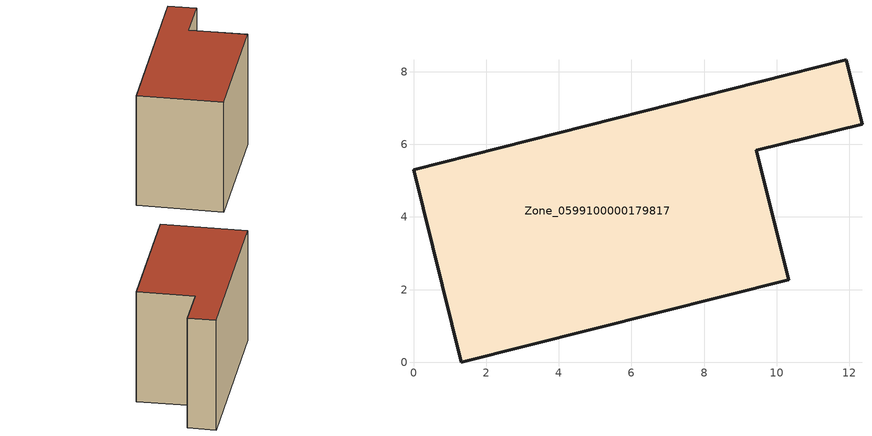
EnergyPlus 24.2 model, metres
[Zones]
Zone_0599100000179817
 floor ground (C_G): 1.32,0 0,5.3 11.91,8.33 12.35,6.56 9.44,5.84 10.33,2.27 z0
 wall outside (C_F): 12.35,6.56 11.91,8.33 0,5.3 1.32,0 10.33,2.27 9.44,5.84 12.35,6.56 z0:7.6
 roof outside (C_R): 10.33,2.27 9.44,5.84 12.35,6.56 11.91,8.33 0,5.3 1.32,0 z7.6
[BUILDING]
Pand.0599100000179817: North Axis=0; Terrain=City; Loads Convergence Tolerance Value=0.04; Temperature Convergence Tolerance Value=0.4; Solar Distribution=FullExterior; Maximum Number of Warmup Days=25; Minimum Number of Warmup Days=1
[Site:Location]
Rotterdam.The.Hague.AP_ZH_NLD Design_Conditions: Latitude=51.96; Longitude=4.45; Time Zone=1; Elevation=-4.5
[SITE:GROUNDTEMPERATURE:BUILDINGSURFACE]
18, 18, 18, 18, 18, 18, 18, 18, 18, 18, 18, 18
[MATERIAL] Thermal Absorptance=0.9; Solar Absorptance=0.7; Visible Absorptance=0.7
Name | Roughness | Thickness | Conductivity | Density | Specific Heat
G.TI.1975-1991 | MediumSmooth | 0.15 | 0.288461 | 540 | 1210
F.TI.1975-1991 | Rough | 0.3 | 0.230769 | 1920 | 840
R.TI.1975-1991 | MediumRough | 0.2 | 0.153846 | 1500 | 1000
[CONSTRUCTION]
C_G: G.TI.1975-1991
C_F: F.TI.1975-1991
C_R: R.TI.1975-1991
[ZONE]
Zone_0599100000179817: Type=1; Multiplier=1; Ceiling Height=Autocalculate; Volume=Autocalculate; Floor Area=autocalculate; Part of Total Floor Area=Yes
[ZONEINFILTRATION:DESIGNFLOWRATE]
Infil_Zone_0599100000179817: Zone or ZoneList or Space or SpaceList=Zone_0599100000179817; Schedule=AlwaysOn; Design Flow Rate Calculation Method=Flow/Area; Flow Rate per Floor Area=0.003; Constant Term Coefficient=1; Temperature Term Coefficient=0; Velocity Term Coefficient=0; Velocity Squared Term Coefficient=0
[HVACTEMPLATE:ZONE:IDEALLOADSAIRSYSTEM]
Zone_0599100000179817: Maximum Heating Supply Air Temperature=50; Minimum Cooling Supply Air Temperature=13; Maximum Heating Supply Air Humidity Ratio=0.0156; Minimum Cooling Supply Air Humidity Ratio=0.0077; Heating Limit=NoLimit; Cooling Limit=NoLimit; Dehumidification Control Type=ConstantSensibleHeatRatio; Cooling Sensible Heat Ratio=0.7; Dehumidification Setpoint=60; Humidification Control Type=None; Humidification Setpoint=30; Outdoor Air Method=None; Outdoor Air Flow Rate per Person=0.00944; Outdoor Air Flow Rate per Zone Floor Area=0; Outdoor Air Flow Rate per Zone=0; Demand Controlled Ventilation Type=None; Outdoor Air Economizer Type=NoEconomizer; Heat Recovery Type=None; Sensible Heat Recovery Effectiveness=0.7; Latent Heat Recovery Effectiveness=0.65
[ZONECONTROL:THERMOSTAT]
ThermostatControl_Zone_0599100000179817: Zone or ZoneList=Zone_0599100000179817; Control Type Schedule=DualSetpointControlType; Control 1=Thermostat_Zone_0599100000179817; Temperature Difference Between Cutout And Setpoint=0
[THERMOSTATSETPOINT:DUALSETPOINT]
Thermostat_Zone_0599100000179817: Heating Setpoint Temperature Schedule=HeatingSetpoint_Zone_0599100000179817; Cooling Setpoint Temperature Schedule=CoolingSetpoint_Zone_0599100000179817
[SCHEDULE:COMPACT]
HeatingSetpoint_Zone_0599100000179817: Through: 12/31, For: AllDays, Until: 24:00, 21
CoolingSetpoint_Zone_0599100000179817: Through: 12/31, For: AllDays, Until: 24:00, 24
DualSetpointControlType: Through: 12/31, For: AllDays, Until: 24:00, 4
AlwaysOn: Through: 12/31, For: AllDays, Until: 24:00, 1
